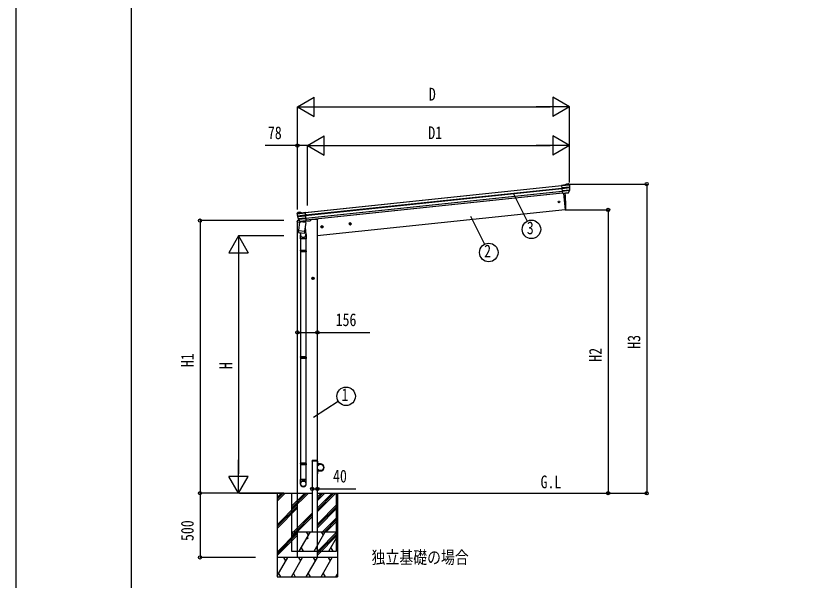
# Model space of a CAD drawing. Units: millimetres, scale not verified. Extents: x -13134 to 13134, y -8911 to 8914.
# Drawn here: x -12096 to -5886, y -4867 to -481 of the extents above; entities that cross this region are included whole.
import ezdxf
from ezdxf.enums import TextEntityAlignment as Align

# ---------------------------------------------------------------- set-up
doc = ezdxf.new("R2010")
doc.units = ezdxf.units.MM
doc.header["$LTSCALE"] = 40
for name, color, linetype in [('0-2_USER1', 3, 'Continuous'), ('0-4_YKK_12', 2, 'Continuous'), ('0-5_YKK_13', 4, 'Continuous'), ('0-6_YKK_A1', 4, 'Continuous'), ('0-7_YKK_D', 6, 'Continuous'), ('0-8_YKK_ZWAK', 7, 'Continuous')]:
    doc.layers.add(name, color=color, linetype=linetype)
doc.styles.add('ＭＳ ゴシック', font='')
doc.styles.get('ＭＳ ゴシック').set_extended_font_data('MS Gothic')

msp = doc.modelspace()

# ---------------------------------------------------------------- linework, layer by layer
at = {"layer": '0-4_YKK_12'}
msp.add_line((-9837.45, -2027.33), (-9838, -2022.07), dxfattribs=at)
at = {"layer": '0-5_YKK_13'}
for p, q in [((-7823.89, -1795.3), (-7850.41, -1798.08)), ((-7850.35, -1798.61), (-7850.41, -1798.08)), ((-7788.36, -1792.09), (-7850.35, -1798.61)), ((-7787.34, -1795.48), (-7849.99, -1802.06)), ((-7788.44, -1792.02), (-7823.84, -1795.74)), ((-7797.57, -1786.5), (-7811.06, -1787.91)), ((-7793.9, -1787.58), (-7788.6, -1791.88)), ((-7787.34, -1795.48), (-7787.39, -1795)), ((-7850.04, -1801.59), (-7849.99, -1802.06)), ((-7849.99, -1802.06), (-7848.25, -1818.61)), ((-7786.28, -1812.1), (-7848.25, -1818.61)), ((-7848.25, -1818.61), (-7848.01, -1820.95)), ((-7786.24, -1814.46), (-7848.01, -1820.95)), ((-7848.01, -1820.95), (-7847.65, -1824.3)), ((-7786.23, -1817.84), (-7847.65, -1824.3)), ((-7847.65, -1824.3), (-7845.91, -1840.94)), ((-7787.05, -1834.75), (-7845.91, -1840.94)), ((-7845.91, -1840.94), (-7845.9, -1840.94)), ((-7787.05, -1834.76), (-7845.9, -1840.94)), ((-7845.9, -1840.94), (-7845.43, -1845.42)), ((-7788.22, -1839.4), (-7845.43, -1845.42)), ((-7845.43, -1845.42), (-7843.77, -1861.24)), ((-7797.64, -1856.39), (-7843.77, -1861.24)), ((-7843.77, -1861.24), (-7843.62, -1862.73)), ((-7800.08, -1858.15), (-7843.62, -1862.73)), ((-7836.65, -1862), (-7823.27, -1989.3)), ((-7797.77, -1856.62), (-7797.64, -1856.39)), ((-7797.64, -1856.39), (-7788.22, -1839.4)), ((-7788.22, -1839.4), (-7787.65, -1838.37)), ((-7787.05, -1834.76), (-7787.05, -1834.75)), ((-9908.77, -2018.45), (-9908.82, -2017.98)), ((-9908.77, -2018.45), (-9846.11, -2011.86)), ((-9908.47, -2014.93), (-9846.48, -2008.41)), ((-9908.41, -2014.84), (-9873.01, -2011.12)), ((-9903.98, -2009.36), (-9908.28, -2014.67)), ((-9906.35, -2034.93), (-9844.37, -2028.41)), ((-9905.89, -2037.24), (-9844.13, -2030.75)), ((-9905.2, -2040.55), (-9843.78, -2034.1)), ((-9900.62, -2007.54), (-9887.14, -2006.12)), ((-9873.05, -2010.67), (-9846.53, -2007.88)), ((-9846.48, -2008.41), (-9846.53, -2007.88)), ((-9846.16, -2011.39), (-9846.11, -2011.86)), ((-9846.11, -2011.86), (-9844.37, -2028.41)), ((-9844.37, -2028.41), (-9844.13, -2030.75)), ((-9844.13, -2030.75), (-9843.78, -2034.1)), ((-9843.78, -2034.1), (-9842.03, -2050.74)), ((-7823.27, -1989.3), (-7821.22, -1989.01)), ((-9908.48, -2077.04), (-9909.38, -2083.87)), ((-9909.38, -2083.87), (-9879.45, -2080.72)), ((-9888.96, -2072.67), (-9905.82, -2074.45)), ((-9900.88, -2056.92), (-9842.03, -2050.74)), ((-9900.88, -2056.93), (-9842.03, -2050.75)), ((-9900.88, -2056.93), (-9900.88, -2056.92)), ((-9898.77, -2061.23), (-9899.55, -2060.34)), ((-9898.77, -2061.23), (-9841.56, -2055.22)), ((-9886.03, -2075.89), (-9898.77, -2061.23)), ((-9895.47, -2149.58), (-9886.6, -2082.17)), ((-9841.19, -2088.14), (-9886.6, -2082.17)), ((-9886.03, -2075.89), (-9839.89, -2071.04)), ((-9885.85, -2076.09), (-9886.03, -2075.89)), ((-9883.28, -2077.1), (-9839.74, -2072.53)), ((-9880.04, -2083.03), (-9879.72, -2082.75)), ((-9878.91, -2076.65), (-9879.72, -2082.75)), ((-9879.31, -2082.81), (-9879.72, -2082.75)), ((-9879.71, -2083.07), (-9879.31, -2082.81)), ((-9879.31, -2082.81), (-9879.35, -2083.12)), ((-9841.19, -2088.14), (-9850.07, -2155.56)), ((-9848.39, -2086.88), (-9848.43, -2087.19)), ((-9847.99, -2086.93), (-9848.39, -2086.88)), ((-9848.39, -2086.88), (-9848.08, -2087.24)), ((-9846.18, -2073.21), (-9847.99, -2086.93)), ((-9847.75, -2087.28), (-9847.99, -2086.93)), ((-9846.72, -2077.28), (-9806.36, -2073.04)), ((-9842.03, -2050.74), (-9842.03, -2050.75)), ((-9842.03, -2050.75), (-9841.56, -2055.22)), ((-9841.56, -2055.22), (-9839.89, -2071.04)), ((-9839.89, -2071.04), (-9839.74, -2072.53)), ((-9801.5, -2065.49), (-9801.93, -2068.72)), ((-9897.3, -2163.46), (-9895.47, -2149.58)), ((-9897.21, -2163.48), (-9897.22, -2163.48)), ((-9896.98, -2164.84), (-9896.98, -2164.84)), ((-9896.41, -2156.71), (-9896.22, -2155.22)), ((-9895.58, -2165.71), (-9874.86, -2168.44)), ((-9895.47, -2149.58), (-9850.07, -2155.56)), ((-9883.41, -2167.31), (-9880.98, -2184.64)), ((-9874.86, -2168.44), (-9854.14, -2171.16)), ((-9852.56, -2170.69), (-9852.56, -2170.69)), ((-9851.98, -2169.43), (-9851.98, -2169.43)), ((-9850.07, -2155.56), (-9851.89, -2169.44)), ((-9850.07, -2155.56), (-9850.26, -2157.05)), ((-9846.46, -2128.14), (-9839.48, -2178.45)), ((-9883.23, -2214.45), (-9883.23, -2184.03)), ((-9837.23, -2214.45), (-9883.23, -2214.45)), ((-9881.23, -2214.45), (-9881.23, -2304.45)), ((-9839.23, -2214.45), (-9839.23, -2304.45)), ((-9837.23, -2181.54), (-9837.23, -2214.45)), ((-9883.23, -2306.45), (-9882.23, -2304.45)), ((-9837.23, -2306.45), (-9883.23, -2306.45)), ((-9837.23, -2314.45), (-9883.23, -2314.45)), ((-9838.23, -2304.45), (-9882.23, -2304.45)), ((-9838.23, -2316.45), (-9882.23, -2316.45)), ((-9881.23, -2316.45), (-9881.23, -3131.82)), ((-9839.23, -2316.45), (-9839.23, -3131.82)), ((-9837.23, -2306.45), (-9838.23, -2304.45)), ((-9837.23, -2314.45), (-9838.23, -2316.45)), ((-9837.23, -2306.45), (-9837.23, -2314.45)), ((-9883.23, -3133.82), (-9882.23, -3131.82)), ((-9837.23, -3133.82), (-9883.23, -3133.82)), ((-9837.23, -3141.82), (-9883.23, -3141.82)), ((-9838.23, -3131.82), (-9882.23, -3131.82)), ((-9838.23, -3143.82), (-9882.23, -3143.82)), ((-9881.23, -3143.82), (-9881.23, -3959.2)), ((-9839.23, -3143.82), (-9839.23, -3959.2)), ((-9837.23, -3133.82), (-9838.23, -3131.82)), ((-9837.23, -3141.82), (-9838.23, -3143.82)), ((-9837.23, -3133.82), (-9837.23, -3141.82)), ((-9883.23, -3961.2), (-9882.23, -3959.2)), ((-9837.23, -3961.2), (-9883.23, -3961.2)), ((-9837.23, -3969.2), (-9883.23, -3969.2)), ((-9838.23, -3959.2), (-9882.23, -3959.2)), ((-9838.23, -3971.2), (-9882.23, -3971.2)), ((-9881.23, -3971.2), (-9881.23, -4084.31)), ((-9839.23, -3971.2), (-9839.23, -4084.31)), ((-9837.23, -3961.2), (-9838.23, -3959.2)), ((-9837.23, -3969.2), (-9838.23, -3971.2)), ((-9837.23, -3961.2), (-9837.23, -3969.2)), ((-9791.03, -3941.88), (-9790.92, -3939.83)), ((-9750.43, -3941.88), (-9791.03, -3941.88)), ((-9751.54, -3938.88), (-9789.92, -3938.88)), ((-9750.73, -3941.88), (-9748.73, -3941.88)), ((-9750.73, -3941.88), (-9750.73, -3964.58)), ((-9750.43, -3941.88), (-9750.54, -3939.83)), ((-9748.73, -3964.58), (-9748.73, -3941.88)), ((-9725.73, -3964.58), (-9748.73, -3964.58)), ((-9748.73, -3966.58), (-9725.73, -3966.58)), ((-9750.73, -4041.88), (-9750.73, -4019.18)), ((-9748.73, -4017.18), (-9725.73, -4017.18)), ((-9748.73, -4019.18), (-9748.73, -4041.88)), ((-9725.73, -4019.18), (-9748.73, -4019.18)), ((-9883.23, -4118.45), (-9883.23, -4084.31)), ((-9837.23, -4084.31), (-9883.23, -4084.31)), ((-9837.23, -4118.45), (-9837.23, -4084.31)), ((-9750.73, -4041.88), (-9748.73, -4041.88))]:
    msp.add_line(p, q, dxfattribs=at)
for points in [[(-7787.5, -1793.9), (-7787.39, -1795), (-7850.04, -1801.59), (-7850.35, -1798.61)], [(-7823.84, -1795.74), (-7823.89, -1795.3), (-7812.29, -1788.33)], [(-9908.93, -2016.87), (-9908.82, -2017.98), (-9846.16, -2011.39), (-9846.48, -2008.41)], [(-9873.01, -2011.12), (-9873.05, -2010.67), (-9885.85, -2006.27)], [(-9850.74, -2086.89), (-9851.59, -2085.73), (-9852.63, -2084.73), (-9853.79, -2083.89), (-9855.05, -2083.18), (-9856.36, -2082.6), (-9857.72, -2082.11), (-9859.1, -2081.7), (-9860.5, -2081.37), (-9861.91, -2081.09), (-9863.33, -2080.87), (-9864.76, -2080.72), (-9866.2, -2080.62), (-9867.64, -2080.58), (-9869.07, -2080.61), (-9870.51, -2080.74), (-9871.93, -2080.96), (-9873.32, -2081.32), (-9874.67, -2081.83), (-9875.93, -2082.53), (-9877.05, -2083.42)], [(-9883.23, -2306.45), (-9883.23, -2314.45), (-9882.23, -2316.45)], [(-9883.23, -3133.82), (-9883.23, -3141.82), (-9882.23, -3143.82)], [(-9883.23, -3961.2), (-9883.23, -3969.2), (-9882.23, -3971.2)]]:
    msp.add_lwpolyline(points, dxfattribs=at)
for centre, radius in [((-7870.07, -1926.75), 6.5), ((-9828.48, -4541.88), 5)]:
    msp.add_circle(centre, radius, dxfattribs=at)
for centre, radius, start, end in [((-7810.74, -1790.9), 3, 96, 121), ((-7797.05, -1791.47), 5, 51, 96), ((-7790.49, -1794.21), 3, 47.00829, 51), ((-7790.49, -1794.21), 3, 44.91872, 47.00829), ((-7790.49, -1794.21), 3, 6.00886, 44.90986), ((-7988.23, -1816.59), 202, 1.27412, 6), ((-8717.88, -1949.09), 900, 357.63919, 5.64987), ((-7800.39, -1855.17), 3, 276, 331), ((-7790.27, -1836.91), 3, 331, 354.13916), ((-7988.23, -1816.59), 202, 354.13916, 354.83996), ((-7988.23, -1816.59), 202, 354.84216, 359.64598), ((-7988.23, -1816.59), 202, 0.60468, 1.27412), ((-7988.23, -1816.59), 202, 359.64598, 0.60468), ((-7821.64, -1986.04), 3, 278, 357.63919), ((-9905.95, -2016.56), 3, 147.09014, 185.99114), ((-9707.87, -1997.33), 202, 186, 190.72588), ((-9905.95, -2016.56), 3, 144.99171, 147.08128), ((-9905.95, -2016.56), 3, 141, 144.99171), ((-9707.87, -1997.33), 202, 190.72588, 191.39532), ((-9707.87, -1997.33), 202, 191.39532, 192.35402), ((-9707.87, -1997.33), 202, 192.35402, 197.15784), ((-9900.1, -2012.51), 5, 96, 141), ((-9886.82, -2009.1), 3, 71, 96), ((-9905.5, -2077.43), 3, 96, 172.5), ((-9707.87, -1997.33), 202, 197.16004, 197.86084), ((-9897.28, -2058.37), 3, 197.86084, 221), ((-9883.59, -2074.12), 3, 221, 276), ((-9806.88, -2068.07), 5, 276, 352.5), ((-9895.32, -2163.73), 2, 172.5, 213.8929), ((-9895.32, -2163.73), 2, 213.90963, 262.5), ((-9853.88, -2169.18), 2, 262.5, 311.09037), ((-9853.88, -2169.18), 2, 311.11302, 352.5), ((-9853.23, -2184.03), 30, 177.45142, 180), ((-9860.23, -2181.54), 20.98, 188.50627, 8.46465), ((-9789.92, -3939.88), 1, 90, 176.99994), ((-9751.54, -3939.88), 1, 3.00011, 90), ((-9748.73, -3964.58), 2, 180, 270), ((-9725.73, -3991.88), 27.3, 270, 90), ((-9725.73, -3991.88), 25.3, 270, 90), ((-9748.73, -4019.18), 2, 90, 180)]:
    msp.add_arc(centre, radius, start, end, dxfattribs=at)
for centre, major_axis, ratio, start_param, end_param in [((-9860.23, -2181.54), (-23, 0), 0.996195, 5.9998967, 9.9843299), ((-9860.23, -4116.71), (-23, 0), 0.996195, 3.1415927, 6.2831853), ((-9860.23, -4118.45), (-23, 0), 0.996195, 3.1415927, 6.2831853), ((-9860.23, -4118.45), (0, -23.43), 0.981806, 4.712389, 7.8539816)]:
    msp.add_ellipse(centre, major_axis=major_axis, ratio=ratio, start_param=start_param, end_param=end_param, dxfattribs=at)
msp.add_ellipse((-9860.23, -4118.45), major_axis=(21, 0), ratio=0.996195, dxfattribs=at)
at = {"layer": '0-6_YKK_A1'}
for p, q in [((-9846.32, -2009.88), (-7850.2, -1800.07)), ((-9846.28, -2010.3), (-7850.16, -1800.5)), ((-9844.33, -2009.67), (-7850.2, -1800.07)), ((-9844.29, -2010.09), (-7850.16, -1800.5)), ((-9844.34, -2028.77), (-7848.21, -1818.97)), ((-9843.9, -2032.95), (-7847.78, -1823.15)), ((-9842.35, -2028.56), (-7848.21, -1818.97)), ((-9841.91, -2032.74), (-7847.78, -1823.15)), ((-9841.81, -2052.81), (-7845.69, -1843.01)), ((-7843.93, -1859.74), (-9840.05, -2069.55)), ((-9839.82, -2052.6), (-7845.69, -1843.01)), ((-7843.93, -1859.74), (-9838.06, -2069.34)), ((-7823.27, -1989.3), (-9751.23, -2191.93)), ((-9906.23, -4691.82), (-9906.23, -2083.54)), ((-9713.48, -2130.65), (-9715.57, -2110.76)), ((-9485.79, -2096.66), (-9505.68, -2098.75)), ((-9496.52, -2090.24), (-9502.59, -2094.66)), ((-9502.59, -2094.66), (-9501.8, -2102.12)), ((-9501.8, -2102.12), (-9494.95, -2105.17)), ((-9494.69, -2107.65), (-9496.78, -2087.76)), ((-9489.66, -2093.3), (-9496.52, -2090.24)), ((-9704.58, -2119.66), (-9724.47, -2121.75)), ((-9715.31, -2113.24), (-9721.38, -2117.65)), ((-9721.38, -2117.65), (-9720.6, -2125.12)), ((-9720.6, -2125.12), (-9713.74, -2128.17)), ((-9708.45, -2116.29), (-9715.31, -2113.24)), ((-9774.74, -2521.43), (-9794.74, -2521.43)), ((-9784.74, -2513.93), (-9791.24, -2517.68)), ((-9791.24, -2517.68), (-9791.24, -2525.18)), ((-9791.24, -2525.18), (-9784.74, -2528.94)), ((-9784.74, -2531.43), (-9784.74, -2511.43)), ((-9778.24, -2517.68), (-9784.74, -2513.93)), ((-9790.73, -3941.88), (-9790.73, -4491.88)), ((-9750.73, -3941.88), (-9790.73, -3941.88)), ((-9750.73, -4491.88), (-9750.73, -3941.88)), ((-10357.37, -4191.88), (-9906.23, -4191.88)), ((-10063.73, -4191.88), (-10063.73, -4841.88)), ((-10063.73, -4253.51), (-10002.1, -4191.88)), ((-10063.73, -4239.37), (-10016.24, -4191.88)), ((-10063.73, -4225.23), (-10030.38, -4191.88)), ((-9950.73, -4191.88), (-9950.73, -4641.88)), ((-9950.73, -4294.23), (-9848.38, -4191.88)), ((-9950.73, -4308.37), (-9834.24, -4191.88)), ((-9950.73, -4322.51), (-9820.1, -4191.88)), ((-9950.73, -4191.88), (-9790.73, -4191.88)), ((-9750.73, -4191.88), (-7737.51, -4191.88)), ((-9750.73, -4248.88), (-9693.73, -4191.88)), ((-9750.73, -4234.74), (-9707.87, -4191.88)), ((-9750.73, -4220.59), (-9722.02, -4191.88)), ((-9750.73, -4334.64), (-9607.96, -4191.88)), ((-9750.73, -4320.5), (-9622.11, -4191.88)), ((-9750.73, -4306.36), (-9636.25, -4191.88)), ((-9600.73, -4641.88), (-9600.73, -4191.88)), ((-9593.73, -4191.88), (-9593.73, -4841.88)), ((-10063.73, -4437.36), (-9906.73, -4280.36)), ((-9750.73, -4432.72), (-9593.73, -4275.73)), ((-10063.73, -4451.5), (-9906.73, -4294.5)), ((-10063.73, -4465.64), (-9906.73, -4308.64)), ((-9936.25, -4491.88), (-9790.73, -4346.36)), ((-9750.73, -4446.87), (-9593.73, -4289.87)), ((-9750.73, -4461.01), (-9593.73, -4304.01)), ((-9922.11, -4491.88), (-9790.73, -4360.5)), ((-9907.97, -4491.88), (-9790.73, -4374.64)), ((-9709.98, -4491.88), (-9600.73, -4382.63)), ((-9695.84, -4491.88), (-9600.73, -4396.78)), ((-9681.69, -4491.88), (-9600.73, -4410.92)), ((-10063.73, -4649.49), (-9906.73, -4492.49)), ((-10063.73, -4663.63), (-9906.73, -4506.63)), ((-10063.73, -4677.77), (-9906.73, -4520.77)), ((-9950.73, -4545), (-9920.06, -4491.88)), ((-9950.73, -4491.88), (-9600.73, -4491.88)), ((-9935.07, -4517.86), (-9950.07, -4491.88)), ((-9891.2, -4641.88), (-9804.59, -4491.88)), ((-9819.6, -4517.86), (-9834.6, -4491.88)), ((-9775.73, -4641.88), (-9689.12, -4491.88)), ((-9750.73, -4644.86), (-9593.73, -4487.86)), ((-9750.73, -4659), (-9593.73, -4502)), ((-9750.73, -4673.14), (-9593.73, -4516.14)), ((-9704.13, -4517.86), (-9719.13, -4491.88)), ((-9660.26, -4641.88), (-9600.73, -4538.78)), ((-9950.73, -4641.88), (-9600.73, -4641.88)), ((-9876.2, -4615.9), (-9861.2, -4641.88)), ((-9760.73, -4615.9), (-9745.73, -4641.88)), ((-9645.26, -4615.9), (-9630.26, -4641.88)), ((-9593.73, -4691.88), (-10063.73, -4691.88)), ((-10063.73, -4835.03), (-9981.08, -4691.88)), ((-9996.08, -4717.86), (-10011.08, -4691.88)), ((-9952.21, -4841.88), (-9865.61, -4691.88)), ((-9880.61, -4717.86), (-9895.61, -4691.88)), ((-9836.74, -4841.88), (-9750.14, -4691.88)), ((-9765.14, -4717.86), (-9780.14, -4691.88)), ((-9721.27, -4841.88), (-9634.67, -4691.88)), ((-9649.67, -4717.86), (-9664.67, -4691.88)), ((-10063.73, -4841.88), (-9593.73, -4841.88)), ((-10052.69, -4815.9), (-10037.69, -4841.88)), ((-9937.22, -4815.9), (-9922.22, -4841.88)), ((-9821.74, -4815.9), (-9806.74, -4841.88)), ((-9706.27, -4815.9), (-9691.28, -4841.88)), ((-9605.8, -4841.88), (-9593.73, -4820.97))]:
    msp.add_line(p, q, dxfattribs=at)
for points in [[(-9750.73, -4691.82), (-9750.73, -2062.88), (-9770.73, -2062.88), (-9801.59, -2066.12)], [(-9494.95, -2105.17), (-9488.87, -2100.76), (-9489.66, -2093.3)], [(-9713.74, -2128.17), (-9707.67, -2123.76), (-9708.45, -2116.29)], [(-9784.74, -2528.94), (-9778.24, -2525.18), (-9778.24, -2517.68)]]:
    msp.add_lwpolyline(points, dxfattribs=at)
for centre, radius in [((-9495.73, -2097.71), 8.5), ((-9495.73, -2097.71), 7.7), ((-9495.73, -2097.71), 6.5), ((-9714.53, -2120.7), 8.5), ((-9714.53, -2120.7), 7.7), ((-9714.53, -2120.7), 6.5), ((-9784.74, -2521.43), 8.5), ((-9784.74, -2521.43), 7.7), ((-9784.74, -2521.43), 6.5), ((-9725.73, -3991.88), 25)]:
    msp.add_circle(centre, radius, dxfattribs=at)
at = {"layer": '0-7_YKK_D'}
for p, q in [((-9906.23, -1188.47), (-9776.33, -1113.47)), ((-9776.33, -1263.47), (-9776.33, -1113.47)), ((-7788.23, -1188.47), (-7918.13, -1113.47)), ((-7918.13, -1113.47), (-7918.13, -1263.47)), ((-9906.23, -1986.51), (-9906.23, -1187.47)), ((-9906.23, -1188.47), (-9776.33, -1263.47)), ((-9906.23, -1188.47), (-9646.42, -1188.47)), ((-9756.23, -1188.47), (-7938.23, -1188.47)), ((-7788.23, -1188.47), (-8048.04, -1188.47)), ((-7788.23, -1188.47), (-7918.13, -1263.47)), ((-7788.23, -1775.42), (-7788.23, -1187.47)), ((-9828.48, -1488.47), (-9698.58, -1413.47)), ((-9698.58, -1563.47), (-9698.58, -1413.47)), ((-7788.35, -1488.47), (-7918.25, -1413.47)), ((-7918.25, -1413.47), (-7918.25, -1563.47)), ((-9906.23, -1731.28), (-9906.23, -1487.47)), ((-9828.48, -1955.02), (-9828.48, -1487.47)), ((-9828.48, -1731.28), (-9828.48, -1487.47)), ((-9828.48, -1488.47), (-9698.58, -1563.47)), ((-9828.48, -1488.47), (-9568.67, -1488.47)), ((-9678.48, -1488.47), (-7938.35, -1488.47)), ((-7788.35, -1488.47), (-8048.15, -1488.47)), ((-7788.35, -1488.47), (-7918.25, -1563.47)), ((-7788.35, -1732.28), (-7788.35, -1487.47)), ((-7817.64, -1788.47), (-7187.35, -1788.47)), ((-7188.35, -1788.47), (-7188.35, -4192)), ((-8223.69, -1863.51), (-8117.23, -2076.26)), ((-8559.45, -2037.59), (-8449.57, -2255.87)), ((-7822.27, -1989.3), (-7487.35, -1989.3)), ((-7488.35, -1989.3), (-7488.35, -4191.88)), ((-10010.68, -2072.41), (-10664.73, -2072.41)), ((-10663.73, -2072.41), (-10663.73, -4191.88)), ((-10363.73, -2191.88), (-10438.73, -2321.78)), ((-10010.68, -2191.88), (-10364.73, -2191.88)), ((-10363.73, -2191.88), (-10288.73, -2321.78)), ((-10363.73, -2191.88), (-10363.73, -2451.69)), ((-10438.73, -2321.78), (-10288.73, -2321.78)), ((-10363.73, -2341.88), (-10363.73, -4041.88)), ((-9780.36, -3599.59), (-9587.65, -3477.04)), ((-10363.73, -4191.88), (-10363.73, -3932.07)), ((-10363.73, -4191.88), (-10438.73, -4061.98)), ((-10288.73, -4061.98), (-10438.73, -4061.98)), ((-10363.73, -4191.88), (-10288.73, -4061.98)), ((-10232.68, -4191.88), (-10664.73, -4191.88)), ((-10010.68, -4191.88), (-10664.73, -4191.88)), ((-10663.73, -4191.88), (-10663.73, -4691.88)), ((-10233.68, -4191.88), (-10364.73, -4191.88)), ((-7822.64, -4191.88), (-7487.35, -4191.88)), ((-7821.64, -4192), (-7187.35, -4192)), ((-10233.18, -4691.88), (-10664.73, -4691.88))]:
    msp.add_line(p, q, dxfattribs=at)
for points in [[(-9828.48, -1488.47), (-9906.23, -1488.47), (-10155.63, -1488.47)], [(-9906.23, -2942.36), (-9750.73, -2942.36), (-9343.73, -2942.36)], [(-9790.73, -4158.32), (-9750.73, -4158.32), (-9450.33, -4158.32)]]:
    msp.add_lwpolyline(points, dxfattribs=at)
for centre, radius in [((-9906.23, -1488.47), 12.75), ((-7188.35, -1788.47), 12.75), ((-7488.35, -1989.3), 12.75), ((-10663.73, -2072.41), 12.75), ((-8085, -2140.64), 72), ((-8417.19, -2320.18), 72), ((-9906.23, -2942.36), 12.75), ((-9750.73, -2942.36), 12.75), ((-9526.89, -3438.41), 72), ((-9790.73, -4158.32), 12.75), ((-9750.73, -4158.32), 12.75), ((-10663.73, -4191.88), 12.75), ((-10663.73, -4191.88), 12.75), ((-7488.35, -4191.88), 12.75), ((-7188.35, -4192), 12.75), ((-10663.73, -4691.88), 12.75)]:
    msp.add_circle(centre, radius, dxfattribs=at)
at = {"layer": '0-8_YKK_ZWAK'}
msp.add_line((-11195.84, -7571.4), (-11195.84, 8328.6), dxfattribs=at)
msp.add_lwpolyline([(-12095.9, -8906.4), (13134.1, -8906.4), (13134.1, 8913.6), (-12095.9, 8913.6)], close=True, dxfattribs=at)

# ---------------------------------------------------------------- texts
at = {"layer": '0-2_USER1', "style": 'ＭＳ ゴシック', "width": 0.8}
for s, p in [('G.L', (-8013.9, -4183.4)), ('独立基礎の場合', (-9328.9, -4770.4))]:
    msp.add_text(s, height=98.97, dxfattribs=at).set_placement(p, align=Align.BOTTOM_LEFT)
at = {"layer": '0-7_YKK_D', "style": 'ＭＳ ゴシック', "width": 0.8}
for s, p in [('D', (-8883.23, -1168.47)), ('78', (-10135.63, -1468.47)), ('D1', (-8887.61, -1468.47)), ('3', (-8121, -2208.14)), ('2', (-8453.19, -2387.68)), ('156', (-9608.53, -2922.36)), ('1', (-9562.89, -3505.91)), ('40', (-9628.73, -4138.32))]:
    msp.add_text(s, height=98.97, dxfattribs=at).set_placement(p, align=Align.BOTTOM_LEFT)
for s, p in [('H3', (-7208.35, -3069.44)), ('H2', (-7508.35, -3169.79)), ('H1', (-10683.73, -3211.34)), ('H', (-10383.73, -3227.88)), ('500', (-10683.73, -4564.28))]:
    msp.add_text(s, height=98.97, rotation=90, dxfattribs=at).set_placement(p, align=Align.BOTTOM_LEFT)

doc.saveas('drawing.dxf')
